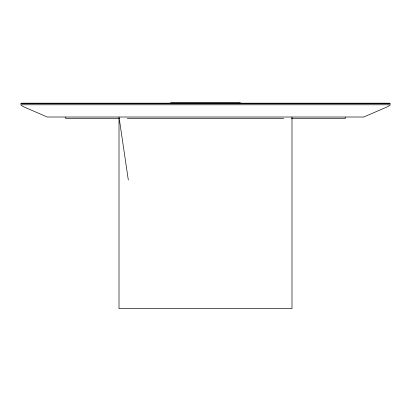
<?xml version="1.0" encoding="UTF-8"?>
<svg xmlns="http://www.w3.org/2000/svg" width="411" height="411" viewBox="0 0 411 411"><rect width="100%" height="100%" fill="white"/><g stroke="black" fill="none" stroke-linecap="round" stroke-linejoin="round"><path stroke-width="0.62" d="M21.346 103.176L389.654 103.176M20.55 103.711L390.45 103.711M65.678 117.017L47.214 117.017L23.273 106.639L20.565 104.774L390.45 104.774L387.773 106.639L363.786 117.017L345.322 117.017M119.622 118.615L65.791 118.615L65.791 117.017L345.209 117.017L345.209 118.615L291.378 118.615M127.312 118.615L283.688 118.615M128.324 180.059L119.01 117.017L119.01 308.62L291.99 308.62L291.99 117.017M240.096 103.176L240.096 102.38L170.904 102.38L170.904 103.176"/></g></svg>
